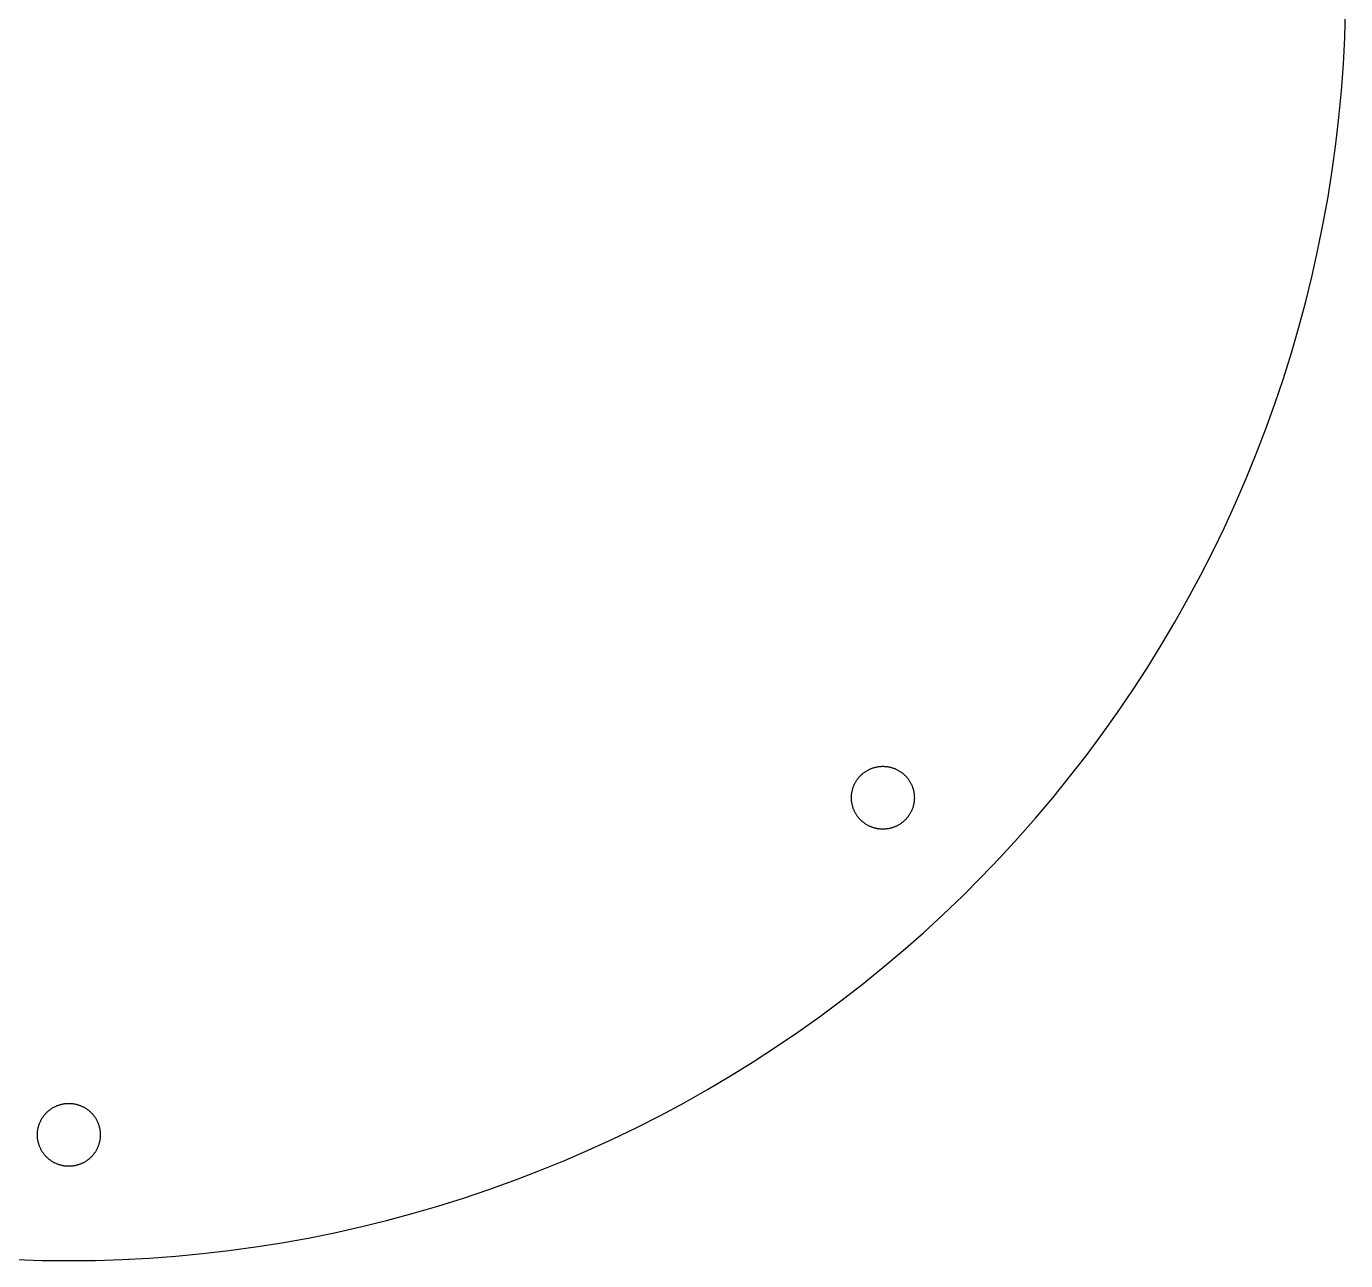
# Model space of a CAD drawing. Header units: metres. Extents: x -102 to 102, y -102 to 102.
# Drawn here: x -3.4 to 101.5, y -101.5 to -3.4 of the extents above; entities that cross this region are included whole.
import ezdxf

# ---------------------------------------------------------------- set-up
doc = ezdxf.new("R2010")
doc.units = ezdxf.units.M

msp = doc.modelspace()

# ---------------------------------------------------------------- linework, layer by layer
for p, q in [((101.411, -4.25037), (101.478, -2.12564)), ((101.3, -6.37323), (101.411, -4.25037)), ((101.144, -8.49329), (101.3, -6.37323)), ((100.944, -10.6096), (101.144, -8.49329)), ((100.7, -12.7213), (100.944, -10.6096)), ((100.411, -14.8274), (100.7, -12.7213)), ((100.079, -16.927), (100.411, -14.8274)), ((99.7021, -19.0192), (100.079, -16.927)), ((99.282, -21.103), (99.7021, -19.0192)), ((98.8183, -23.1776), (99.282, -21.103)), ((98.3112, -25.242), (98.8183, -23.1776)), ((97.761, -27.2953), (98.3112, -25.242)), ((97.1679, -29.3367), (97.761, -27.2953)), ((96.5322, -31.3652), (97.1679, -29.3367)), ((95.8542, -33.38), (96.5322, -31.3652)), ((95.1341, -35.3801), (95.8542, -33.38)), ((94.3723, -37.3646), (95.1341, -35.3801)), ((93.5691, -39.3328), (94.3723, -37.3646)), ((92.7249, -41.2838), (93.5691, -39.3328)), ((91.8399, -43.2166), (92.7249, -41.2838)), ((90.9147, -45.1305), (91.8399, -43.2166)), ((89.9497, -47.0245), (90.9147, -45.1305)), ((88.9451, -48.898), (89.9497, -47.0245)), ((87.9016, -50.75), (88.9451, -48.898)), ((86.8195, -52.5797), (87.9016, -50.75)), ((85.6993, -54.3864), (86.8195, -52.5797)), ((84.5415, -56.1692), (85.6993, -54.3864)), ((83.3466, -57.9274), (84.5415, -56.1692)), ((82.1152, -59.6602), (83.3466, -57.9274)), ((80.8478, -61.3668), (82.1152, -59.6602)), ((79.5449, -63.0465), (80.8478, -61.3668)), ((62.9325, -62.9325), (62.9699, -62.8959)), ((62.9699, -62.8959), (63.0081, -62.86)), ((63.0081, -62.86), (63.047, -62.825)), ((63.047, -62.825), (63.0866, -62.7908)), ((63.0866, -62.7908), (63.127, -62.7574)), ((63.127, -62.7574), (63.168, -62.7249)), ((63.168, -62.7249), (63.2097, -62.6932)), ((63.2097, -62.6932), (63.2521, -62.6624)), ((63.2521, -62.6624), (63.2951, -62.6326)), ((63.2951, -62.6326), (63.3387, -62.6036)), ((63.3387, -62.6036), (63.3829, -62.5755)), ((63.3829, -62.5755), (63.4277, -62.5484)), ((63.4277, -62.5484), (63.473, -62.5222)), ((63.473, -62.5222), (63.5189, -62.497)), ((63.5189, -62.497), (63.5653, -62.4727)), ((63.5653, -62.4727), (63.6122, -62.4495)), ((63.6122, -62.4495), (63.6596, -62.4272)), ((63.6596, -62.4272), (63.7074, -62.4059)), ((63.7074, -62.4059), (63.7557, -62.3856)), ((63.7557, -62.3856), (63.8043, -62.3663)), ((63.8043, -62.3663), (63.8534, -62.3481)), ((63.8534, -62.3481), (63.9029, -62.3308)), ((63.9029, -62.3308), (63.9527, -62.3147)), ((63.9527, -62.3147), (64.0028, -62.2995)), ((64.0028, -62.2995), (64.0532, -62.2854)), ((64.0532, -62.2854), (64.1039, -62.2724)), ((64.1039, -62.2724), (64.1549, -62.2605)), ((64.1549, -62.2605), (64.2061, -62.2496)), ((64.2061, -62.2496), (64.2576, -62.2398)), ((64.2576, -62.2398), (64.3092, -62.231)), ((64.3092, -62.231), (64.361, -62.2234)), ((64.361, -62.2234), (64.4129, -62.2168)), ((64.4129, -62.2168), (64.465, -62.2114)), ((64.465, -62.2114), (64.5172, -62.207)), ((64.5172, -62.207), (64.5694, -62.2037)), ((64.5694, -62.2037), (64.6217, -62.2015)), ((64.6217, -62.2015), (64.6741, -62.2004)), ((64.6741, -62.2004), (64.7264, -62.2004)), ((64.7264, -62.2004), (64.7788, -62.2015)), ((64.7788, -62.2015), (64.8311, -62.2037)), ((64.8311, -62.2037), (64.8834, -62.207)), ((64.8834, -62.207), (64.9355, -62.2114)), ((64.9355, -62.2114), (64.9876, -62.2168)), ((64.9876, -62.2168), (65.0396, -62.2234)), ((65.0396, -62.2234), (65.0914, -62.231)), ((65.0914, -62.231), (65.143, -62.2398)), ((65.143, -62.2398), (65.1944, -62.2496)), ((65.1944, -62.2496), (65.2456, -62.2605)), ((65.2456, -62.2605), (65.2966, -62.2724)), ((65.2966, -62.2724), (65.3473, -62.2854)), ((65.3473, -62.2854), (65.3977, -62.2995)), ((65.3977, -62.2995), (65.4479, -62.3147)), ((65.4479, -62.3147), (65.4977, -62.3308)), ((65.4977, -62.3308), (65.5471, -62.3481)), ((65.5471, -62.3481), (65.5962, -62.3663)), ((65.5962, -62.3663), (65.6449, -62.3856)), ((65.6449, -62.3856), (65.6931, -62.4059)), ((65.6931, -62.4059), (65.741, -62.4272)), ((65.741, -62.4272), (65.7883, -62.4495)), ((65.7883, -62.4495), (65.8352, -62.4727)), ((65.8352, -62.4727), (65.8816, -62.497)), ((65.8816, -62.497), (65.9275, -62.5222)), ((65.9275, -62.5222), (65.9729, -62.5484)), ((65.9729, -62.5484), (66.0177, -62.5755)), ((66.0177, -62.5755), (66.0619, -62.6036)), ((66.0619, -62.6036), (66.1055, -62.6326)), ((66.1055, -62.6326), (66.1485, -62.6624)), ((66.1485, -62.6624), (66.1908, -62.6932)), ((66.1908, -62.6932), (66.2325, -62.7249)), ((66.2325, -62.7249), (66.2736, -62.7574)), ((66.2736, -62.7574), (66.3139, -62.7908)), ((66.3139, -62.7908), (66.3535, -62.825)), ((66.3535, -62.825), (66.3925, -62.86)), ((66.3925, -62.86), (66.4306, -62.8959)), ((66.4306, -62.8959), (66.468, -62.9325)), ((62.2995, -64.0028), (62.3147, -63.9527)), ((62.3147, -63.9527), (62.3308, -63.9029)), ((62.3308, -63.9029), (62.3481, -63.8534)), ((62.3481, -63.8534), (62.3663, -63.8043)), ((62.3663, -63.8043), (62.3856, -63.7557)), ((62.3856, -63.7557), (62.4059, -63.7074)), ((62.4059, -63.7074), (62.4272, -63.6596)), ((62.4272, -63.6596), (62.4495, -63.6122)), ((62.4495, -63.6122), (62.4727, -63.5653)), ((62.4727, -63.5653), (62.497, -63.5189)), ((62.497, -63.5189), (62.5222, -63.473)), ((62.5222, -63.473), (62.5484, -63.4277)), ((62.5484, -63.4277), (62.5755, -63.3829)), ((62.5755, -63.3829), (62.6036, -63.3387)), ((62.6036, -63.3387), (62.6326, -63.2951)), ((62.6326, -63.2951), (62.6624, -63.2521)), ((62.6624, -63.2521), (62.6932, -63.2097)), ((62.6932, -63.2097), (62.7249, -63.168)), ((62.7249, -63.168), (62.7574, -63.127)), ((62.7574, -63.127), (62.7908, -63.0866)), ((62.7908, -63.0866), (62.825, -63.047)), ((62.825, -63.047), (62.86, -63.0081)), ((62.86, -63.0081), (62.8959, -62.9699)), ((62.8959, -62.9699), (62.9325, -62.9325)), ((66.468, -62.9325), (66.5047, -62.9699)), ((66.5047, -62.9699), (66.5405, -63.0081)), ((66.5405, -63.0081), (66.5755, -63.047)), ((66.5755, -63.047), (66.6098, -63.0866)), ((66.6098, -63.0866), (66.6431, -63.127)), ((66.6431, -63.127), (66.6756, -63.168)), ((66.6756, -63.168), (66.7073, -63.2097)), ((66.7073, -63.2097), (66.7381, -63.2521)), ((66.7381, -63.2521), (66.768, -63.2951)), ((66.768, -63.2951), (66.7969, -63.3387)), ((66.7969, -63.3387), (66.825, -63.3829)), ((66.825, -63.3829), (66.8521, -63.4277)), ((66.8521, -63.4277), (66.8783, -63.473)), ((66.8783, -63.473), (66.9035, -63.5189)), ((66.9035, -63.5189), (66.9278, -63.5653)), ((66.9278, -63.5653), (66.9511, -63.6122)), ((66.9511, -63.6122), (66.9734, -63.6596)), ((66.9734, -63.6596), (66.9946, -63.7074)), ((66.9946, -63.7074), (67.0149, -63.7557)), ((67.0149, -63.7557), (67.0342, -63.8043)), ((67.0342, -63.8043), (67.0525, -63.8534)), ((67.0525, -63.8534), (67.0697, -63.9029)), ((67.0697, -63.9029), (67.0859, -63.9527)), ((67.0859, -63.9527), (67.101, -64.0028)), ((78.2071, -64.6985), (79.5449, -63.0465)), ((62.2004, -64.6741), (62.2015, -64.6217)), ((62.2004, -64.7264), (62.2004, -64.6741)), ((62.2015, -64.7788), (62.2004, -64.7264)), ((62.2015, -64.6217), (62.2037, -64.5694)), ((62.2037, -64.8311), (62.2015, -64.7788)), ((62.2037, -64.5694), (62.207, -64.5172)), ((62.207, -64.8834), (62.2037, -64.8311)), ((62.207, -64.5172), (62.2114, -64.465)), ((62.2114, -64.9355), (62.207, -64.8834)), ((62.2114, -64.465), (62.2168, -64.4129)), ((62.2168, -64.9876), (62.2114, -64.9355)), ((62.2168, -64.4129), (62.2234, -64.361)), ((62.2234, -65.0396), (62.2168, -64.9876)), ((62.2234, -64.361), (62.231, -64.3092)), ((62.231, -64.3092), (62.2398, -64.2576)), ((62.2398, -64.2576), (62.2496, -64.2061)), ((62.2496, -64.2061), (62.2605, -64.1549)), ((62.2605, -64.1549), (62.2724, -64.1039)), ((62.2724, -64.1039), (62.2854, -64.0532)), ((62.2854, -64.0532), (62.2995, -64.0028)), ((67.101, -64.0028), (67.1151, -64.0532)), ((67.1151, -64.0532), (67.1281, -64.1039)), ((67.1281, -64.1039), (67.1401, -64.1549)), ((67.1401, -64.1549), (67.1509, -64.2061)), ((67.1509, -64.2061), (67.1608, -64.2576)), ((67.1608, -64.2576), (67.1695, -64.3092)), ((67.1695, -64.3092), (67.1771, -64.361)), ((67.1771, -64.361), (67.1837, -64.4129)), ((67.1837, -64.9876), (67.1771, -65.0396)), ((67.1837, -64.4129), (67.1892, -64.465)), ((67.1892, -64.9355), (67.1837, -64.9876)), ((67.1892, -64.465), (67.1935, -64.5172)), ((67.1935, -64.8834), (67.1892, -64.9355)), ((67.1935, -64.5172), (67.1968, -64.5694)), ((67.1968, -64.8311), (67.1935, -64.8834)), ((67.1968, -64.5694), (67.199, -64.6217)), ((67.199, -64.7788), (67.1968, -64.8311)), ((67.199, -64.6217), (67.2001, -64.6741)), ((67.2001, -64.7264), (67.199, -64.7788)), ((67.2001, -64.6741), (67.2001, -64.7264)), ((76.835, -66.3222), (78.2071, -64.6985)), ((62.231, -65.0914), (62.2234, -65.0396)), ((62.2398, -65.143), (62.231, -65.0914)), ((62.2496, -65.1944), (62.2398, -65.143)), ((62.2605, -65.2456), (62.2496, -65.1944)), ((62.2724, -65.2966), (62.2605, -65.2456)), ((62.2854, -65.3473), (62.2724, -65.2966)), ((62.2995, -65.3977), (62.2854, -65.3473)), ((62.3147, -65.4479), (62.2995, -65.3977)), ((62.3308, -65.4977), (62.3147, -65.4479)), ((62.3481, -65.5471), (62.3308, -65.4977)), ((62.3663, -65.5962), (62.3481, -65.5471)), ((62.3856, -65.6449), (62.3663, -65.5962)), ((62.4059, -65.6931), (62.3856, -65.6449)), ((62.4272, -65.741), (62.4059, -65.6931)), ((62.4495, -65.7883), (62.4272, -65.741)), ((62.4727, -65.8352), (62.4495, -65.7883)), ((62.497, -65.8816), (62.4727, -65.8352)), ((62.5222, -65.9275), (62.497, -65.8816)), ((62.5484, -65.9729), (62.5222, -65.9275)), ((62.5755, -66.0177), (62.5484, -65.9729)), ((62.6036, -66.0619), (62.5755, -66.0177)), ((66.825, -66.0177), (66.7969, -66.0619)), ((66.8521, -65.9729), (66.825, -66.0177)), ((66.8783, -65.9275), (66.8521, -65.9729)), ((66.9035, -65.8816), (66.8783, -65.9275)), ((66.9278, -65.8352), (66.9035, -65.8816)), ((66.9511, -65.7883), (66.9278, -65.8352)), ((66.9734, -65.741), (66.9511, -65.7883)), ((66.9946, -65.6931), (66.9734, -65.741)), ((67.0149, -65.6449), (66.9946, -65.6931)), ((67.0342, -65.5962), (67.0149, -65.6449)), ((67.0525, -65.5471), (67.0342, -65.5962)), ((67.0697, -65.4977), (67.0525, -65.5471)), ((67.0859, -65.4479), (67.0697, -65.4977)), ((67.101, -65.3977), (67.0859, -65.4479)), ((67.1151, -65.3473), (67.101, -65.3977)), ((67.1281, -65.2966), (67.1151, -65.3473)), ((67.1401, -65.2456), (67.1281, -65.2966)), ((67.1509, -65.1944), (67.1401, -65.2456)), ((67.1608, -65.143), (67.1509, -65.1944)), ((67.1695, -65.0914), (67.1608, -65.143)), ((67.1771, -65.0396), (67.1695, -65.0914)), ((62.6326, -66.1055), (62.6036, -66.0619)), ((62.6624, -66.1485), (62.6326, -66.1055)), ((62.6932, -66.1908), (62.6624, -66.1485)), ((62.7249, -66.2325), (62.6932, -66.1908)), ((62.7574, -66.2736), (62.7249, -66.2325)), ((62.7908, -66.3139), (62.7574, -66.2736)), ((62.825, -66.3535), (62.7908, -66.3139)), ((62.86, -66.3925), (62.825, -66.3535)), ((62.8959, -66.4306), (62.86, -66.3925)), ((62.9325, -66.468), (62.8959, -66.4306)), ((62.9699, -66.5047), (62.9325, -66.468)), ((63.0081, -66.5405), (62.9699, -66.5047)), ((63.047, -66.5755), (63.0081, -66.5405)), ((63.0866, -66.6098), (63.047, -66.5755)), ((63.127, -66.6431), (63.0866, -66.6098)), ((63.168, -66.6756), (63.127, -66.6431)), ((63.2097, -66.7073), (63.168, -66.6756)), ((63.2521, -66.7381), (63.2097, -66.7073)), ((63.2951, -66.768), (63.2521, -66.7381)), ((63.3387, -66.7969), (63.2951, -66.768)), ((63.3829, -66.825), (63.3387, -66.7969)), ((63.4277, -66.8521), (63.3829, -66.825)), ((63.473, -66.8783), (63.4277, -66.8521)), ((63.5189, -66.9035), (63.473, -66.8783)), ((63.5653, -66.9278), (63.5189, -66.9035)), ((63.6122, -66.9511), (63.5653, -66.9278)), ((63.6596, -66.9734), (63.6122, -66.9511)), ((63.7074, -66.9946), (63.6596, -66.9734)), ((63.7557, -67.0149), (63.7074, -66.9946)), ((63.8043, -67.0342), (63.7557, -67.0149)), ((63.8534, -67.0525), (63.8043, -67.0342)), ((63.9029, -67.0697), (63.8534, -67.0525)), ((63.9527, -67.0859), (63.9029, -67.0697)), ((64.0028, -67.101), (63.9527, -67.0859)), ((64.0532, -67.1151), (64.0028, -67.101)), ((65.3977, -67.101), (65.3473, -67.1151)), ((65.4479, -67.0859), (65.3977, -67.101)), ((65.4977, -67.0697), (65.4479, -67.0859)), ((65.5471, -67.0525), (65.4977, -67.0697)), ((65.5962, -67.0342), (65.5471, -67.0525)), ((65.6449, -67.0149), (65.5962, -67.0342)), ((65.6931, -66.9946), (65.6449, -67.0149)), ((65.741, -66.9734), (65.6931, -66.9946)), ((65.7883, -66.9511), (65.741, -66.9734)), ((65.8352, -66.9278), (65.7883, -66.9511)), ((65.8816, -66.9035), (65.8352, -66.9278)), ((65.9275, -66.8783), (65.8816, -66.9035)), ((65.9729, -66.8521), (65.9275, -66.8783)), ((66.0177, -66.825), (65.9729, -66.8521)), ((66.0619, -66.7969), (66.0177, -66.825)), ((66.1055, -66.768), (66.0619, -66.7969)), ((66.1485, -66.7381), (66.1055, -66.768)), ((66.1908, -66.7073), (66.1485, -66.7381)), ((66.2325, -66.6756), (66.1908, -66.7073)), ((66.2736, -66.6431), (66.2325, -66.6756)), ((66.3139, -66.6098), (66.2736, -66.6431)), ((66.3535, -66.5755), (66.3139, -66.6098)), ((66.3925, -66.5405), (66.3535, -66.5755)), ((66.4306, -66.5047), (66.3925, -66.5405)), ((66.468, -66.468), (66.4306, -66.5047)), ((66.5047, -66.4306), (66.468, -66.468)), ((66.5405, -66.3925), (66.5047, -66.4306)), ((66.5755, -66.3535), (66.5405, -66.3925)), ((66.6098, -66.3139), (66.5755, -66.3535)), ((66.6431, -66.2736), (66.6098, -66.3139)), ((66.6756, -66.2325), (66.6431, -66.2736)), ((66.7073, -66.1908), (66.6756, -66.2325)), ((66.7381, -66.1485), (66.7073, -66.1908)), ((66.768, -66.1055), (66.7381, -66.1485)), ((66.7969, -66.0619), (66.768, -66.1055)), ((75.4292, -67.9167), (76.835, -66.3222)), ((64.1039, -67.1281), (64.0532, -67.1151)), ((64.1549, -67.1401), (64.1039, -67.1281)), ((64.2061, -67.1509), (64.1549, -67.1401)), ((64.2576, -67.1608), (64.2061, -67.1509)), ((64.3092, -67.1695), (64.2576, -67.1608)), ((64.361, -67.1771), (64.3092, -67.1695)), ((64.4129, -67.1837), (64.361, -67.1771)), ((64.465, -67.1892), (64.4129, -67.1837)), ((64.5172, -67.1935), (64.465, -67.1892)), ((64.5694, -67.1968), (64.5172, -67.1935)), ((64.6217, -67.199), (64.5694, -67.1968)), ((64.6741, -67.2001), (64.6217, -67.199)), ((64.7264, -67.2001), (64.6741, -67.2001)), ((64.7788, -67.199), (64.7264, -67.2001)), ((64.8311, -67.1968), (64.7788, -67.199)), ((64.8834, -67.1935), (64.8311, -67.1968)), ((64.9355, -67.1892), (64.8834, -67.1935)), ((64.9876, -67.1837), (64.9355, -67.1892)), ((65.0396, -67.1771), (64.9876, -67.1837)), ((65.0914, -67.1695), (65.0396, -67.1771)), ((65.143, -67.1608), (65.0914, -67.1695)), ((65.1944, -67.1509), (65.143, -67.1608)), ((65.2456, -67.1401), (65.1944, -67.1509)), ((65.2966, -67.1281), (65.2456, -67.1401)), ((65.3473, -67.1151), (65.2966, -67.1281)), ((73.9903, -69.4815), (75.4292, -67.9167)), ((72.519, -71.0158), (73.9903, -69.4815)), ((71.0158, -72.519), (72.519, -71.0158)), ((69.4815, -73.9903), (71.0158, -72.519)), ((67.9167, -75.4292), (69.4815, -73.9903)), ((66.3222, -76.835), (67.9167, -75.4292)), ((64.6985, -78.2071), (66.3222, -76.835)), ((63.0465, -79.5449), (64.6985, -78.2071)), ((61.3668, -80.8478), (63.0465, -79.5449)), ((59.6602, -82.1152), (61.3668, -80.8478)), ((57.9274, -83.3466), (59.6602, -82.1152)), ((56.1692, -84.5415), (57.9274, -83.3466)), ((54.3864, -85.6993), (56.1692, -84.5415)), ((52.5797, -86.8195), (54.3864, -85.6993)), ((50.75, -87.9016), (52.5797, -86.8195)), ((48.898, -88.9451), (50.75, -87.9016)), ((-0.822159, -89.1391), (-0.772537, -89.1223)), ((-0.772537, -89.1223), (-0.722565, -89.1067)), ((-0.722565, -89.1067), (-0.672287, -89.0921)), ((-0.672287, -89.0921), (-0.621719, -89.0785)), ((-0.621719, -89.0785), (-0.570877, -89.066)), ((-0.570877, -89.066), (-0.519775, -89.0546)), ((-0.519775, -89.0546), (-0.468445, -89.0443)), ((-0.468445, -89.0443), (-0.416916, -89.035)), ((-0.416916, -89.035), (-0.365204, -89.0268)), ((-0.365204, -89.0268), (-0.313324, -89.0197)), ((-0.313324, -89.0197), (-0.261307, -89.0137)), ((-0.261307, -89.0137), (-0.209183, -89.0088)), ((-0.209183, -89.0088), (-0.156967, -89.0049)), ((-0.156967, -89.0049), (-0.104675, -89.0022)), ((-0.104675, -89.0022), (-0.052353, -89.0005)), ((-0.052353, -89.0005), (0, -89)), ((0, -89), (0.052353, -89.0005)), ((0.052353, -89.0005), (0.104675, -89.0022)), ((0.104675, -89.0022), (0.156967, -89.0049)), ((0.156967, -89.0049), (0.209183, -89.0088)), ((0.209183, -89.0088), (0.261307, -89.0137)), ((0.261307, -89.0137), (0.313324, -89.0197)), ((0.313324, -89.0197), (0.365204, -89.0268)), ((0.365204, -89.0268), (0.416916, -89.035)), ((0.416916, -89.035), (0.468445, -89.0443)), ((0.468445, -89.0443), (0.519775, -89.0546)), ((0.519775, -89.0546), (0.570877, -89.066)), ((0.570877, -89.066), (0.621719, -89.0785)), ((0.621719, -89.0785), (0.672287, -89.0921)), ((0.672287, -89.0921), (0.722565, -89.1067)), ((0.722565, -89.1067), (0.772537, -89.1223)), ((0.772537, -89.1223), (0.822159, -89.1391)), ((47.0245, -89.9497), (48.898, -88.9451)), ((-2.1384, -90.2049), (-2.11081, -90.1604)), ((-2.11081, -90.1604), (-2.08229, -90.1165)), ((-2.08229, -90.1165), (-2.05287, -90.0732)), ((-2.05287, -90.0732), (-2.02254, -90.0305)), ((-2.02254, -90.0305), (-1.99132, -89.9885)), ((-1.99132, -89.9885), (-1.95923, -89.9471)), ((-1.95923, -89.9471), (-1.92627, -89.9064)), ((-1.92627, -89.9064), (-1.89249, -89.8664)), ((-1.89249, -89.8664), (-1.85785, -89.8272)), ((-1.85785, -89.8272), (-1.82242, -89.7886)), ((-1.82242, -89.7886), (-1.78618, -89.7508)), ((-1.78618, -89.7508), (-1.74915, -89.7138)), ((-1.74915, -89.7138), (-1.71136, -89.6776)), ((-1.71136, -89.6776), (-1.67282, -89.6421)), ((-1.67282, -89.6421), (-1.63354, -89.6075)), ((-1.63354, -89.6075), (-1.59355, -89.5737)), ((-1.59355, -89.5737), (-1.55286, -89.5408)), ((-1.55286, -89.5408), (-1.51149, -89.5087)), ((-1.51149, -89.5087), (-1.46945, -89.4774)), ((-1.46945, -89.4774), (-1.42677, -89.4471)), ((-1.42677, -89.4471), (-1.38347, -89.4177)), ((-1.38347, -89.4177), (-1.33955, -89.3892)), ((-1.33955, -89.3892), (-1.29506, -89.3616)), ((-1.29506, -89.3616), (-1.25, -89.3349)), ((-1.25, -89.3349), (-1.20438, -89.3092)), ((-1.20438, -89.3092), (-1.15823, -89.2845)), ((-1.15823, -89.2845), (-1.11159, -89.2607)), ((-1.11159, -89.2607), (-1.06444, -89.2379)), ((-1.06444, -89.2379), (-1.01683, -89.2161)), ((-1.01683, -89.2161), (-0.968781, -89.1953)), ((-0.968781, -89.1953), (-0.920303, -89.1756)), ((-0.920303, -89.1756), (-0.871429, -89.1568)), ((-0.871429, -89.1568), (-0.822159, -89.1391)), ((0.822159, -89.1391), (0.871429, -89.1568)), ((0.871429, -89.1568), (0.920303, -89.1756)), ((0.920303, -89.1756), (0.968781, -89.1953)), ((0.968781, -89.1953), (1.01683, -89.2161)), ((1.01683, -89.2161), (1.06444, -89.2379)), ((1.06444, -89.2379), (1.11159, -89.2607)), ((1.11159, -89.2607), (1.15823, -89.2845)), ((1.15823, -89.2845), (1.20438, -89.3092)), ((1.20438, -89.3092), (1.25, -89.3349)), ((1.25, -89.3349), (1.29506, -89.3616)), ((1.29506, -89.3616), (1.33955, -89.3892)), ((1.33955, -89.3892), (1.38347, -89.4177)), ((1.38347, -89.4177), (1.42677, -89.4471)), ((1.42677, -89.4471), (1.46945, -89.4774)), ((1.46945, -89.4774), (1.51149, -89.5087)), ((1.51149, -89.5087), (1.55286, -89.5408)), ((1.55286, -89.5408), (1.59355, -89.5737)), ((1.59355, -89.5737), (1.63354, -89.6075)), ((1.63354, -89.6075), (1.67282, -89.6421)), ((1.67282, -89.6421), (1.71136, -89.6776)), ((1.71136, -89.6776), (1.74915, -89.7138)), ((1.74915, -89.7138), (1.78618, -89.7508)), ((1.78618, -89.7508), (1.82242, -89.7886)), ((1.82242, -89.7886), (1.85785, -89.8272)), ((1.85785, -89.8272), (1.89249, -89.8664)), ((1.89249, -89.8664), (1.92627, -89.9064)), ((1.92627, -89.9064), (1.95923, -89.9471)), ((1.95923, -89.9471), (1.99132, -89.9885)), ((1.99132, -89.9885), (2.02254, -90.0305)), ((2.02254, -90.0305), (2.05287, -90.0732)), ((2.05287, -90.0732), (2.08229, -90.1165)), ((2.08229, -90.1165), (2.11081, -90.1604)), ((2.11081, -90.1604), (2.1384, -90.2049)), ((45.1305, -90.9147), (47.0245, -89.9497)), ((-2.4863, -91.2387), (-2.48029, -91.1867)), ((-2.48029, -91.1867), (-2.47318, -91.1348)), ((-2.47318, -91.1348), (-2.46498, -91.0831)), ((-2.46498, -91.0831), (-2.4557, -91.0315)), ((-2.4557, -91.0315), (-2.44536, -90.9802)), ((-2.44536, -90.9802), (-2.43394, -90.9291)), ((-2.43394, -90.9291), (-2.42145, -90.8783)), ((-2.42145, -90.8783), (-2.4079, -90.8277)), ((-2.4079, -90.8277), (-2.3933, -90.7774)), ((-2.3933, -90.7774), (-2.37764, -90.7274)), ((-2.37764, -90.7274), (-2.36093, -90.6778)), ((-2.36093, -90.6778), (-2.3432, -90.6286)), ((-2.3432, -90.6286), (-2.32443, -90.5797)), ((-2.32443, -90.5797), (-2.30466, -90.5312)), ((-2.30466, -90.5312), (-2.28386, -90.4832)), ((-2.28386, -90.4832), (-2.26205, -90.4355)), ((-2.26205, -90.4355), (-2.23927, -90.3884)), ((-2.23927, -90.3884), (-2.2155, -90.3418)), ((-2.2155, -90.3418), (-2.19077, -90.2956)), ((-2.19077, -90.2956), (-2.16505, -90.25)), ((-2.16505, -90.25), (-2.1384, -90.2049)), ((2.1384, -90.2049), (2.16505, -90.25)), ((2.16505, -90.25), (2.19077, -90.2956)), ((2.19077, -90.2956), (2.2155, -90.3418)), ((2.2155, -90.3418), (2.23927, -90.3884)), ((2.23927, -90.3884), (2.26205, -90.4355)), ((2.26205, -90.4355), (2.28386, -90.4832)), ((2.28386, -90.4832), (2.30466, -90.5312)), ((2.30466, -90.5312), (2.32443, -90.5797)), ((2.32443, -90.5797), (2.3432, -90.6286)), ((2.3432, -90.6286), (2.36093, -90.6778)), ((2.36093, -90.6778), (2.37764, -90.7274)), ((2.37764, -90.7274), (2.3933, -90.7774)), ((2.3933, -90.7774), (2.4079, -90.8277)), ((2.4079, -90.8277), (2.42145, -90.8783)), ((2.42145, -90.8783), (2.43394, -90.9291)), ((2.43394, -90.9291), (2.44536, -90.9802)), ((2.44536, -90.9802), (2.4557, -91.0315)), ((2.4557, -91.0315), (2.46498, -91.0831)), ((2.46498, -91.0831), (2.47318, -91.1348)), ((2.47318, -91.1348), (2.48029, -91.1867)), ((2.48029, -91.1867), (2.4863, -91.2387)), ((43.2166, -91.8399), (45.1305, -90.9147)), ((-2.5, -91.5), (-2.49945, -91.4476)), ((-2.49945, -91.5524), (-2.5, -91.5)), ((-2.49945, -91.4476), (-2.4978, -91.3953)), ((-2.4978, -91.6047), (-2.49945, -91.5524)), ((-2.4978, -91.3953), (-2.49506, -91.343)), ((-2.49506, -91.657), (-2.4978, -91.6047)), ((-2.49506, -91.343), (-2.49123, -91.2908)), ((-2.49123, -91.7092), (-2.49506, -91.657)), ((-2.49123, -91.2908), (-2.4863, -91.2387)), ((-2.4863, -91.7613), (-2.49123, -91.7092)), ((-2.48029, -91.8133), (-2.4863, -91.7613)), ((-2.47318, -91.8652), (-2.48029, -91.8133)), ((-2.46498, -91.9169), (-2.47318, -91.8652)), ((-2.4557, -91.9684), (-2.46498, -91.9169)), ((-2.44536, -92.0198), (-2.4557, -91.9684)), ((-2.43394, -92.0709), (-2.44536, -92.0198)), ((-2.42145, -92.1217), (-2.43394, -92.0709)), ((-2.4079, -92.1723), (-2.42145, -92.1217)), ((-2.3933, -92.2226), (-2.4079, -92.1723)), ((-2.37764, -92.2725), (-2.3933, -92.2226)), ((2.3933, -92.2226), (2.37764, -92.2725)), ((2.4079, -92.1723), (2.3933, -92.2226)), ((2.42145, -92.1217), (2.4079, -92.1723)), ((2.43394, -92.0709), (2.42145, -92.1217)), ((2.44536, -92.0198), (2.43394, -92.0709)), ((2.4557, -91.9684), (2.44536, -92.0198)), ((2.46498, -91.9169), (2.4557, -91.9684)), ((2.47318, -91.8652), (2.46498, -91.9169)), ((2.48029, -91.8133), (2.47318, -91.8652)), ((2.4863, -91.7613), (2.48029, -91.8133)), ((2.4863, -91.2387), (2.49123, -91.2908)), ((2.49123, -91.7092), (2.4863, -91.7613)), ((2.49123, -91.2908), (2.49506, -91.343)), ((2.49506, -91.657), (2.49123, -91.7092)), ((2.49506, -91.343), (2.4978, -91.3953)), ((2.4978, -91.6047), (2.49506, -91.657)), ((2.4978, -91.3953), (2.49945, -91.4476)), ((2.49945, -91.5524), (2.4978, -91.6047)), ((2.49945, -91.4476), (2.5, -91.5)), ((2.5, -91.5), (2.49945, -91.5524)), ((41.2838, -92.7249), (43.2166, -91.8399)), ((-2.36093, -92.3222), (-2.37764, -92.2725)), ((-2.3432, -92.3714), (-2.36093, -92.3222)), ((-2.32443, -92.4203), (-2.3432, -92.3714)), ((-2.30466, -92.4688), (-2.32443, -92.4203)), ((-2.28386, -92.5168), (-2.30466, -92.4688)), ((-2.26205, -92.5644), (-2.28386, -92.5168)), ((-2.23927, -92.6116), (-2.26205, -92.5644)), ((-2.2155, -92.6582), (-2.23927, -92.6116)), ((-2.19077, -92.7044), (-2.2155, -92.6582)), ((-2.16505, -92.75), (-2.19077, -92.7044)), ((-2.1384, -92.7951), (-2.16505, -92.75)), ((-2.11081, -92.8396), (-2.1384, -92.7951)), ((-2.08229, -92.8835), (-2.11081, -92.8396)), ((-2.05287, -92.9268), (-2.08229, -92.8835)), ((-2.02254, -92.9695), (-2.05287, -92.9268)), ((-1.99132, -93.0115), (-2.02254, -92.9695)), ((-1.95923, -93.0529), (-1.99132, -93.0115)), ((-1.92627, -93.0936), (-1.95923, -93.0529)), ((-1.89249, -93.1335), (-1.92627, -93.0936)), ((-1.85785, -93.1728), (-1.89249, -93.1335)), ((-1.82242, -93.2114), (-1.85785, -93.1728)), ((-1.78618, -93.2491), (-1.82242, -93.2114)), ((-1.74915, -93.2862), (-1.78618, -93.2491)), ((-1.71136, -93.3224), (-1.74915, -93.2862)), ((1.74915, -93.2862), (1.71136, -93.3224)), ((1.78618, -93.2491), (1.74915, -93.2862)), ((1.82242, -93.2114), (1.78618, -93.2491)), ((1.85785, -93.1728), (1.82242, -93.2114)), ((1.89249, -93.1335), (1.85785, -93.1728)), ((1.92627, -93.0936), (1.89249, -93.1335)), ((1.95923, -93.0529), (1.92627, -93.0936)), ((1.99132, -93.0115), (1.95923, -93.0529)), ((2.02254, -92.9695), (1.99132, -93.0115)), ((2.05287, -92.9268), (2.02254, -92.9695)), ((2.08229, -92.8835), (2.05287, -92.9268)), ((2.11081, -92.8396), (2.08229, -92.8835)), ((2.1384, -92.7951), (2.11081, -92.8396)), ((2.16505, -92.75), (2.1384, -92.7951)), ((2.19077, -92.7044), (2.16505, -92.75)), ((2.2155, -92.6582), (2.19077, -92.7044)), ((2.23927, -92.6116), (2.2155, -92.6582)), ((2.26205, -92.5644), (2.23927, -92.6116)), ((2.28386, -92.5168), (2.26205, -92.5644)), ((2.30466, -92.4688), (2.28386, -92.5168)), ((2.32443, -92.4203), (2.30466, -92.4688)), ((2.3432, -92.3714), (2.32443, -92.4203)), ((2.36093, -92.3222), (2.3432, -92.3714)), ((2.37764, -92.2725), (2.36093, -92.3222)), ((39.3328, -93.5691), (41.2838, -92.7249)), ((-1.67282, -93.3578), (-1.71136, -93.3224)), ((-1.63354, -93.3925), (-1.67282, -93.3578)), ((-1.59355, -93.4263), (-1.63354, -93.3925)), ((-1.55286, -93.4592), (-1.59355, -93.4263)), ((-1.51149, -93.4913), (-1.55286, -93.4592)), ((-1.46945, -93.5225), (-1.51149, -93.4913)), ((-1.42677, -93.5529), (-1.46945, -93.5225)), ((-1.38347, -93.5823), (-1.42677, -93.5529)), ((-1.33955, -93.6108), (-1.38347, -93.5823)), ((-1.29506, -93.6384), (-1.33955, -93.6108)), ((-1.25, -93.6651), (-1.29506, -93.6384)), ((-1.20438, -93.6908), (-1.25, -93.6651)), ((-1.15823, -93.7155), (-1.20438, -93.6908)), ((-1.11159, -93.7393), (-1.15823, -93.7155)), ((-1.06444, -93.7621), (-1.11159, -93.7393)), ((-1.01683, -93.7839), (-1.06444, -93.7621)), ((-0.968781, -93.8047), (-1.01683, -93.7839)), ((-0.920303, -93.8244), (-0.968781, -93.8047)), ((-0.871429, -93.8432), (-0.920303, -93.8244)), ((-0.822159, -93.8609), (-0.871429, -93.8432)), ((-0.772537, -93.8776), (-0.822159, -93.8609)), ((-0.722565, -93.8933), (-0.772537, -93.8776)), ((-0.672287, -93.9079), (-0.722565, -93.8933)), ((-0.621719, -93.9214), (-0.672287, -93.9079)), ((-0.570877, -93.9339), (-0.621719, -93.9214)), ((-0.519775, -93.9454), (-0.570877, -93.9339)), ((-0.468445, -93.9557), (-0.519775, -93.9454)), ((-0.416916, -93.965), (-0.468445, -93.9557)), ((-0.365204, -93.9732), (-0.416916, -93.965)), ((-0.313324, -93.9803), (-0.365204, -93.9732)), ((-0.261307, -93.9863), (-0.313324, -93.9803)), ((-0.209183, -93.9912), (-0.261307, -93.9863)), ((-0.156967, -93.9951), (-0.209183, -93.9912)), ((-0.104675, -93.9978), (-0.156967, -93.9951)), ((-0.052353, -93.9995), (-0.104675, -93.9978)), ((0, -94), (-0.052353, -93.9995)), ((0.052353, -93.9995), (0, -94)), ((0.104675, -93.9978), (0.052353, -93.9995)), ((0.156967, -93.9951), (0.104675, -93.9978)), ((0.209183, -93.9912), (0.156967, -93.9951)), ((0.261307, -93.9863), (0.209183, -93.9912)), ((0.313324, -93.9803), (0.261307, -93.9863)), ((0.365204, -93.9732), (0.313324, -93.9803)), ((0.416916, -93.965), (0.365204, -93.9732)), ((0.468445, -93.9557), (0.416916, -93.965)), ((0.519775, -93.9454), (0.468445, -93.9557)), ((0.570877, -93.9339), (0.519775, -93.9454)), ((0.621719, -93.9214), (0.570877, -93.9339)), ((0.672287, -93.9079), (0.621719, -93.9214)), ((0.722565, -93.8933), (0.672287, -93.9079)), ((0.772537, -93.8776), (0.722565, -93.8933)), ((0.822159, -93.8609), (0.772537, -93.8776)), ((0.871429, -93.8432), (0.822159, -93.8609)), ((0.920303, -93.8244), (0.871429, -93.8432)), ((0.968781, -93.8047), (0.920303, -93.8244)), ((1.01683, -93.7839), (0.968781, -93.8047)), ((1.06444, -93.7621), (1.01683, -93.7839)), ((1.11159, -93.7393), (1.06444, -93.7621)), ((1.15823, -93.7155), (1.11159, -93.7393)), ((1.20438, -93.6908), (1.15823, -93.7155)), ((1.25, -93.6651), (1.20438, -93.6908)), ((1.29506, -93.6384), (1.25, -93.6651)), ((1.33955, -93.6108), (1.29506, -93.6384)), ((1.38347, -93.5823), (1.33955, -93.6108)), ((1.42677, -93.5529), (1.38347, -93.5823)), ((1.46945, -93.5225), (1.42677, -93.5529)), ((1.51149, -93.4913), (1.46945, -93.5225)), ((1.55286, -93.4592), (1.51149, -93.4913)), ((1.59355, -93.4263), (1.55286, -93.4592)), ((1.63354, -93.3925), (1.59355, -93.4263)), ((1.67282, -93.3578), (1.63354, -93.3925)), ((1.71136, -93.3224), (1.67282, -93.3578)), ((37.3646, -94.3723), (39.3328, -93.5691)), ((33.38, -95.8542), (35.3801, -95.1341)), ((35.3801, -95.1341), (37.3646, -94.3723)), ((31.3652, -96.5322), (33.38, -95.8542)), ((27.2953, -97.761), (29.3367, -97.1679)), ((29.3367, -97.1679), (31.3652, -96.5322)), ((23.1776, -98.8183), (25.242, -98.3112)), ((25.242, -98.3112), (27.2953, -97.761)), ((19.0192, -99.7021), (21.103, -99.282)), ((21.103, -99.282), (23.1776, -98.8183)), ((12.7213, -100.7), (14.8274, -100.411)), ((14.8274, -100.411), (16.927, -100.079)), ((16.927, -100.079), (19.0192, -99.7021)), ((-4.25037, -101.411), (-2.12564, -101.478)), ((-2.12564, -101.478), (0, -101.5)), ((0, -101.5), (2.12564, -101.478)), ((2.12564, -101.478), (4.25037, -101.411)), ((4.25037, -101.411), (6.37323, -101.3)), ((6.37323, -101.3), (8.49329, -101.144)), ((8.49329, -101.144), (10.6096, -100.944)), ((10.6096, -100.944), (12.7213, -100.7))]:
    msp.add_line(p, q)

doc.saveas('drawing.dxf')
